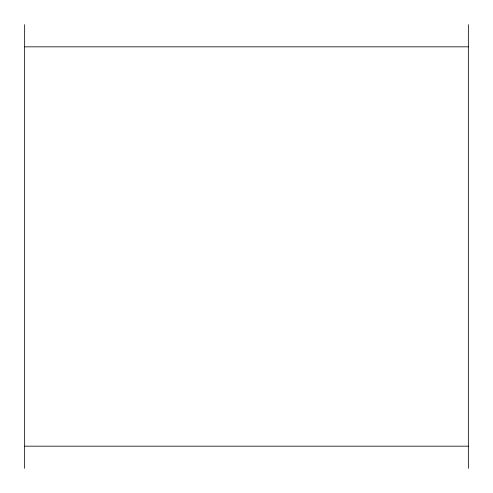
<?xml version="1.0" encoding="UTF-8"?>
<svg xmlns="http://www.w3.org/2000/svg" width="493" height="493" viewBox="0 0 493 493"><rect width="100%" height="100%" fill="white"/><g stroke="black" fill="none" stroke-linecap="round" stroke-linejoin="round"><path stroke-width="0.74" d="M24.65 46.835L468.35 46.835M24.65 446.165L468.35 446.165M468.35 24.65L468.35 468.35M24.65 24.65L24.65 468.35"/></g></svg>
